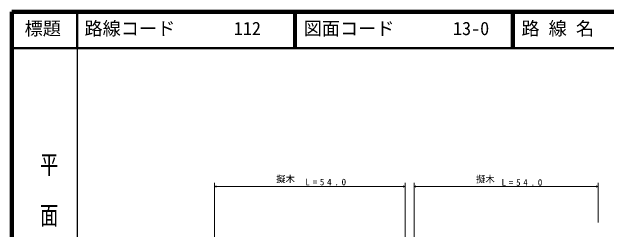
# Model space of a CAD drawing. Units: millimetres, scale not verified, with parts at other scales. Extents: x 39938 to 678950, y 19969 to 379414.
# Drawn here: x 39938 to 203392, y 319624 to 379414 of the extents above; entities that cross this region are included whole.
import ezdxf
from ezdxf.enums import TextEntityAlignment as Align

# ---------------------------------------------------------------- set-up
doc = ezdxf.new("R2010")
doc.units = ezdxf.units.MM
doc.header["$LTSCALE"] = 998.457
for name, color, linetype, lineweight in [('M-BMK-HTXT', 7, 'Continuous', 13), ('M-TTL', 2, 'Continuous', 140), ('M-TTL-BAND', 7, 'Continuous', 25), ('M-TTL-LINE', 7, 'Continuous', 50), ('M-TTL-TXT', 7, 'Continuous', 13)]:
    doc.layers.add(name, color=color, linetype=linetype, lineweight=lineweight)
doc.styles.add('@ＭＳ ゴシック', font='')
doc.styles.add('ＭＳ ゴシック', font='')
doc.styles.get('@ＭＳ ゴシック').set_extended_font_data('@MS Gothic')
doc.styles.get('ＭＳ ゴシック').set_extended_font_data('MS Gothic')

msp = doc.modelspace()

# ---------------------------------------------------------------- linework, layer by layer
at = {"layer": 'M-BMK-HTXT'}
for p, q in [((95628.9, 332350.6), (95628.9, 299572)), ((148090.7, 313016.8), (148090.7, 332350.6)), ((150584.7, 332350.6), (150584.7, 313016.8)), ((201165.3, 321432.3), (201165.3, 332350.6)), ((95628.9, 331352.1), (96128.1, 331494.4)), ((148090.7, 331352.1), (95628.9, 331352.1)), ((96128.1, 331208.6), (95628.9, 331352.1)), ((147591.5, 331495.6), (148090.7, 331352.1)), ((148090.7, 331352.1), (147591.5, 331209.8)), ((150584.7, 331352.1), (151083.9, 331494.4)), ((201165.3, 331352.1), (150584.7, 331352.1)), ((151083.9, 331208.6), (150584.7, 331352.1)), ((200666.1, 331495.6), (201165.3, 331352.1)), ((201165.3, 331352.1), (200666.1, 331209.8))]:
    msp.add_line(p, q, dxfattribs=at)
at = {"layer": 'M-TTL'}
for p, q in [((39938.3, 379413.5), (39938.3, 19969.1)), ((678950.5, 379413.5), (39938.3, 379413.5))]:
    msp.add_line(p, q, dxfattribs=at)
at = {"layer": 'M-TTL-BAND'}
msp.add_line((57910.5, 369428.9), (57910.5, 19969.1), dxfattribs=at)
at = {"layer": 'M-TTL-LINE'}
for p, q in [((57910.5, 379413.5), (57910.5, 369428.9)), ((117568.3, 379413.5), (117568.3, 369428.9)), ((118067.5, 379413.5), (118067.5, 369428.9)), ((177475.7, 379413.5), (177475.7, 369428.9)), ((177974.9, 379413.5), (177974.9, 369428.9)), ((39938.3, 369428.9), (678950.5, 369428.9))]:
    msp.add_line(p, q, dxfattribs=at)

# ---------------------------------------------------------------- texts
at = {"layer": 'M-BMK-HTXT', "style": 'ＭＳ ゴシック'}
for p in [(112652, 331945.6), (167616, 331896.2)]:
    msp.add_text('擬木', height=1830, dxfattribs=at).set_placement(p, align=Align.BOTTOM_LEFT)
at = {"layer": 'M-BMK-HTXT', "char_height": 1830, "attachment_point": 7, "style": 'ＭＳ ゴシック'}
for insert in [(120667.4, 331648.8), (174635.6, 331536.2)]:
    msp.add_mtext('\\T1.6;L=54.0', dxfattribs=dict(at, insert=insert))
at = {"layer": 'M-TTL-BAND', "style": '@ＭＳ ゴシック', "width": 1.4}
msp.add_text('平  面  図', height=3660, rotation=270, dxfattribs=at).set_placement((47204, 340947.7), align=Align.BOTTOM_LEFT)
at = {"layer": 'M-TTL-TXT', "style": 'ＭＳ ゴシック'}
for s, p in [('標題', (43432.9, 371925.1)), ('路線コード', (59907.4, 371925.1)), ('112', (100985.9, 371925.1)), ('図面コード', (120193.8, 371925.1)), ('13-0', (161271.7, 371925.1)), ('路 線 名', (180101.2, 371925.1))]:
    msp.add_text(s, height=3660, dxfattribs=at).set_placement(p, align=Align.BOTTOM_LEFT)

doc.saveas('drawing.dxf')
